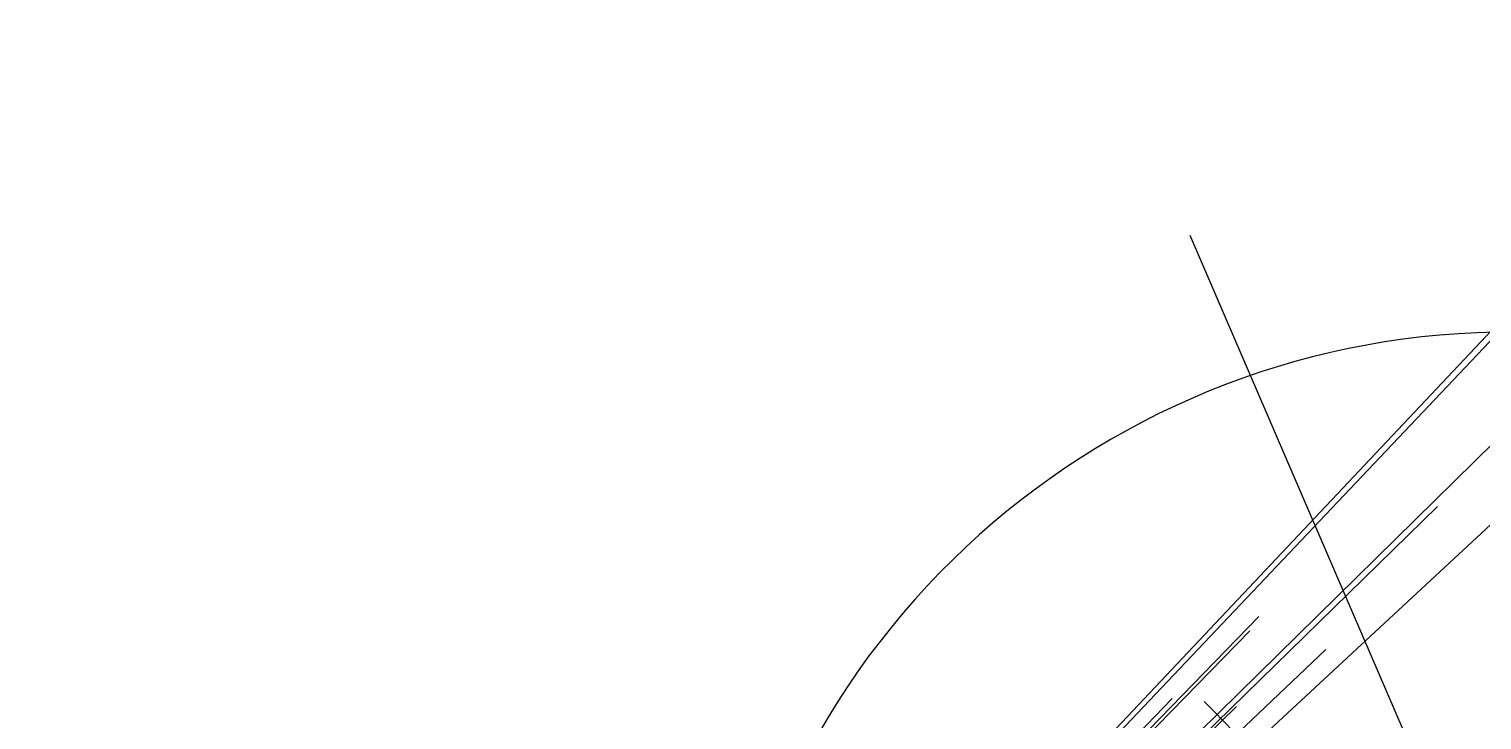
# Model space of a CAD drawing. Header units: metres. Extents: x -664590 to 83515295, y -85936 to 861269.
# Drawn here: x 0 to 75834, y 60636 to 96701 of the extents above; entities that cross this region are included whole.
import ezdxf

# ---------------------------------------------------------------- set-up
doc = ezdxf.new("R2010")
doc.units = ezdxf.units.M

msp = doc.modelspace()

# ---------------------------------------------------------------- linework, layer by layer
at = {"layer": 'MCD_Layer_0'}
for p in [(91708.547126, 96700.547126), (91708.515876, 96700.515876), (90083.797119, 95568.67212), (90083.765869, 95568.64087), (99897.672117, 92765.672117), (99897.640867, 92765.640867), (73521.297124, 71775.547123), (73521.265874, 71775.515873), (63718.46105, 65285.46105), (63718.445425, 65285.445425), (67677.672102, 64321.773552), (67677.640852, 64321.757927)]:
    msp.add_line(p, (0, 0), dxfattribs=at)
for centre, radius, start, end in [((77288.852817, 39354.658783), 41524.765547, 81.377355, 62.356546), ((31177.558658, 30287.853589), 43467.162766, 224.170708, 46.082267)]:
    msp.add_arc(centre, radius, start, end, dxfattribs=at)
at = {"layer": 'MCD_Layer_2'}
for p in [(96333.422128, 94653.547128), (96333.390878, 94653.515878), (59661.398561, 61748.523561), (59661.382936, 61748.507936)]:
    msp.add_line(p, (0, 0), dxfattribs=at)
at = {"layer": 'MCD_Layer_2147680256'}
for p in [(64187.71875, 66029.140831), (63026.71875, 61336.601713)]:
    msp.add_line(p, (0, 0), dxfattribs=at)
at = {"layer": 'MCD_Layer_2147876864'}
msp.add_line((60583.65625, 85935.828383), (97626.765879, 0), dxfattribs=at)

doc.saveas('drawing.dxf')
